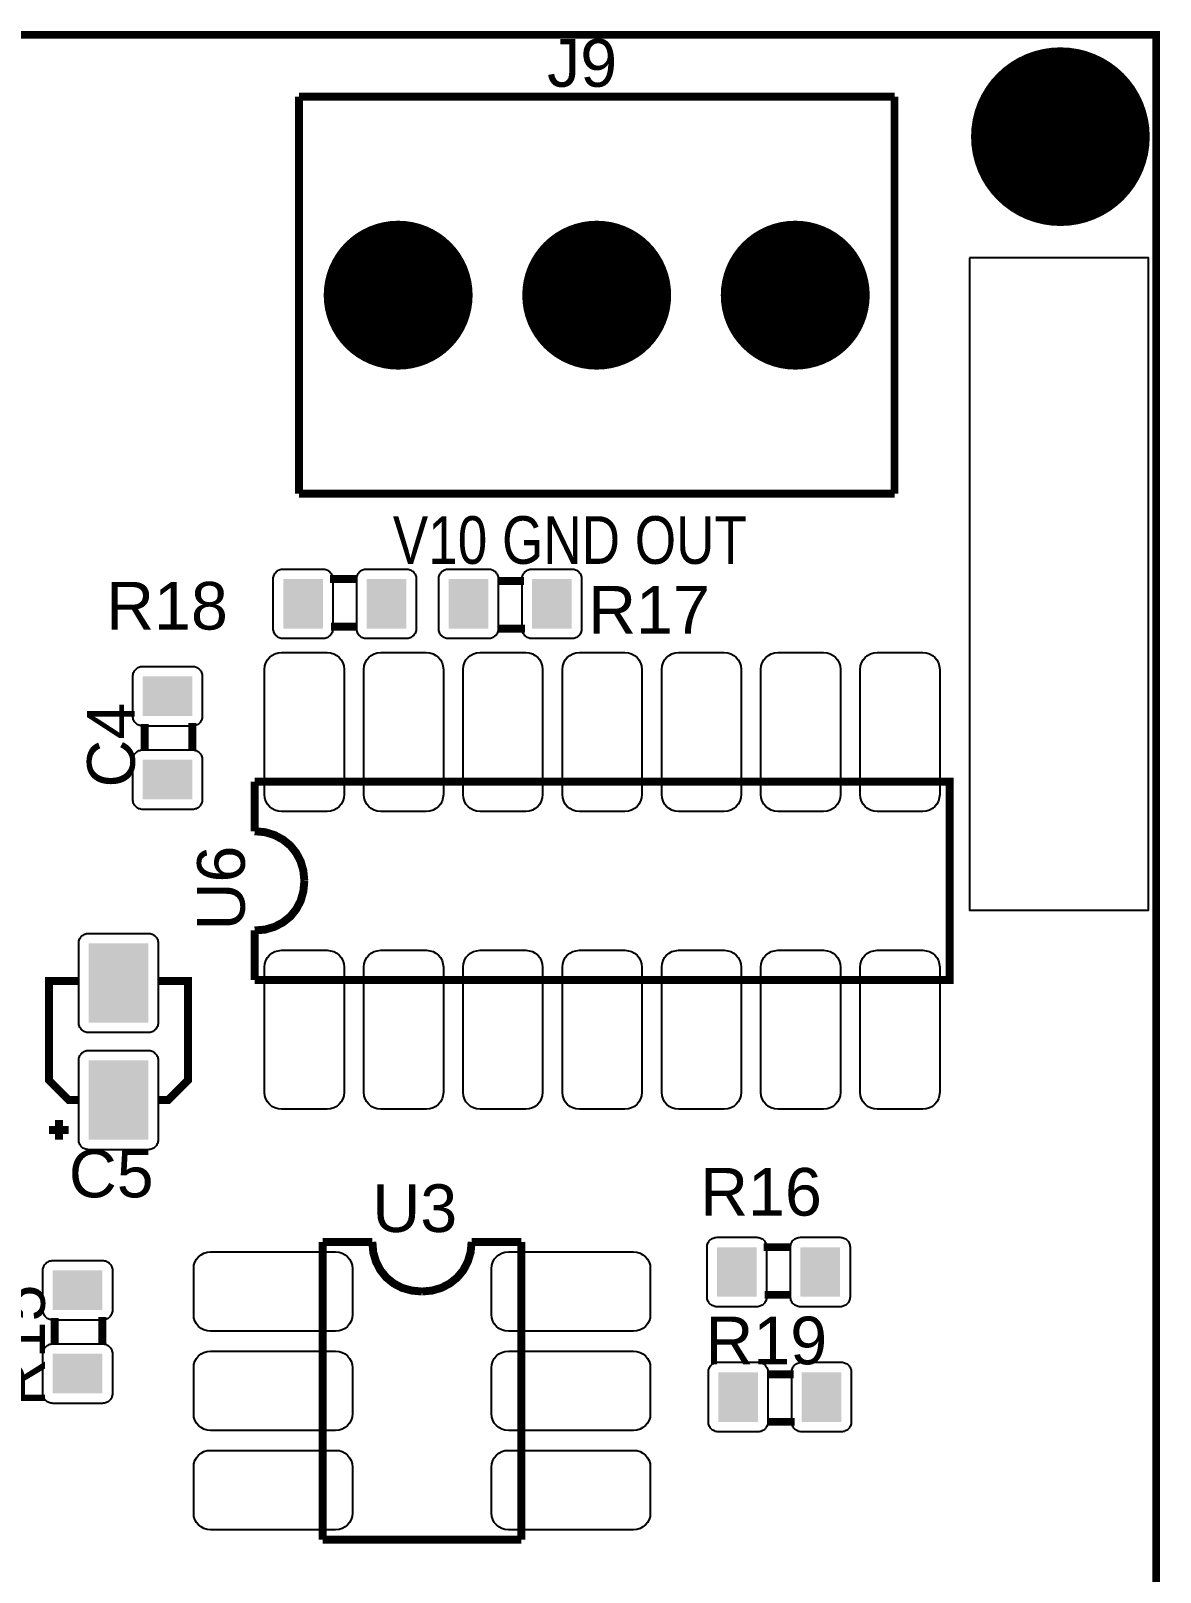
# Model space of a CAD drawing. Header units: inches. Extents: x 15 to 148, y 10 to 111.
# Drawn here: x 128.988 to 130.353, y 106.414 to 108.278 of the extents above; entities that cross this region are included whole.
import ezdxf

# ---------------------------------------------------------------- set-up
doc = ezdxf.new("R2010")
doc.units = ezdxf.units.IN
doc.header["$MEASUREMENT"] = 0
doc.layers.add('BLK_12AWG', color=7, linetype='Continuous')

# ---------------------------------------------------------------- blocks, each defined once
blk = doc.blocks.new('RPAD')
blk.add_trace([(-0.5, -0.5), (-0.5, 0.5), (0.5, -0.5), (0.5, 0.5)])
blk = doc.blocks.new('EPAD')
at = {"const_width": 0.5}
blk.add_lwpolyline([(-0.25, 0, 1), (0.25, 0, 1)], format="xyb", close=True, dxfattribs=at)
blk = doc.blocks.new('i2c')
at = {"const_width": 0.008}
for points in [[(129.4798, 105.3043), (131.5396, 105.3043), (131.5396, 109.1728), (129.4798, 109.1728), (129.4798, 105.3043)], [(129.4798, 105.3043), (131.5396, 105.3043), (131.5396, 109.1728), (129.4798, 109.1728), (129.4798, 105.3043)], [(129.4798, 105.3043), (131.5396, 105.3043), (131.5396, 109.1728), (129.4798, 109.1728), (129.4798, 105.3043)], [(130.676, 109.1105), (130.676, 108.7105)], [(131.276, 109.1105), (130.676, 109.1105)], [(130.676, 109.1105), (130.676, 108.7105)], [(131.276, 109.1105), (130.676, 109.1105)], [(130.676, 109.1105), (130.676, 108.7105)], [(131.276, 109.1105), (130.676, 109.1105)], [(131.276, 109.1105), (131.276, 108.7105)], [(131.276, 109.1105), (131.276, 108.7105)], [(131.276, 109.1105), (131.276, 108.7105)], [(130.676, 108.7105), (131.276, 108.7105)], [(130.676, 108.7105), (131.276, 108.7105)], [(130.676, 108.7105), (131.276, 108.7105)], [(130.7352, 108.6245), (130.7072, 108.6245)], [(130.7352, 108.6245), (130.7072, 108.6245)], [(130.7352, 108.6245), (130.7072, 108.6245)], [(130.8758, 108.6225), (130.9028, 108.6225)], [(130.8758, 108.6225), (130.9028, 108.6225)], [(130.8758, 108.6225), (130.9028, 108.6225)], [(130.7352, 108.5765), (130.7082, 108.5765)], [(130.7352, 108.5765), (130.7082, 108.5765)], [(130.7352, 108.5765), (130.7082, 108.5765)], [(130.8758, 108.5745), (130.9038, 108.5745)], [(130.8758, 108.5745), (130.9038, 108.5745)], [(130.8758, 108.5745), (130.9038, 108.5745)], [(130.5207, 108.4514), (130.5207, 108.4784)], [(130.5207, 108.4514), (130.5207, 108.4784)], [(130.5207, 108.4514), (130.5207, 108.4784)], [(130.5687, 108.4514), (130.5687, 108.4794)], [(130.5687, 108.4514), (130.5687, 108.4794)], [(130.5687, 108.4514), (130.5687, 108.4794)], [(130.6315, 108.3704), (130.6315, 108.4204)], [(130.6315, 108.2204), (131.3315, 108.2204), (131.3315, 108.4204), (130.6315, 108.4204)], [(130.6315, 108.3704), (130.6315, 108.4204)], [(130.6315, 108.2204), (131.3315, 108.2204), (131.3315, 108.4204), (130.6315, 108.4204)], [(130.6315, 108.3704), (130.6315, 108.4204)], [(130.6315, 108.2204), (131.3315, 108.2204), (131.3315, 108.4204), (130.6315, 108.4204)], [(130.6815, 108.3204), (130.6805, 108.3306), (130.6778, 108.34), (130.6733, 108.3485), (130.6674, 108.3559), (130.66, 108.3619), (130.6515, 108.3665), (130.642, 108.3694), (130.6315, 108.3704)], [(130.6815, 108.3204), (130.6805, 108.3306), (130.6778, 108.34), (130.6733, 108.3485), (130.6674, 108.3559), (130.66, 108.3619), (130.6515, 108.3665), (130.642, 108.3694), (130.6315, 108.3704)], [(130.6815, 108.3204), (130.6805, 108.3306), (130.6778, 108.34), (130.6733, 108.3485), (130.6674, 108.3559), (130.66, 108.3619), (130.6515, 108.3665), (130.642, 108.3694), (130.6315, 108.3704)], [(130.6815, 108.3204), (130.6805, 108.3099), (130.6778, 108.3003), (130.6733, 108.2918), (130.6674, 108.2845), (130.66, 108.2786), (130.6515, 108.2741), (130.642, 108.2713), (130.6315, 108.2704)], [(130.6815, 108.3204), (130.6805, 108.3099), (130.6778, 108.3003), (130.6733, 108.2918), (130.6674, 108.2845), (130.66, 108.2786), (130.6515, 108.2741), (130.642, 108.2713), (130.6315, 108.2704)], [(130.6815, 108.3204), (130.6805, 108.3099), (130.6778, 108.3003), (130.6733, 108.2918), (130.6674, 108.2845), (130.66, 108.2786), (130.6515, 108.2741), (130.642, 108.2713), (130.6315, 108.2704)], [(130.6315, 108.2204), (130.6315, 108.2704)], [(130.6315, 108.2204), (130.6315, 108.2704)], [(130.6315, 108.2204), (130.6315, 108.2704)], [(130.4542, 108.0995), (130.4442, 108.0995), (130.4242, 108.1195), (130.4242, 108.2195), (130.4542, 108.2195)], [(130.4542, 108.0995), (130.4442, 108.0995), (130.4242, 108.1195), (130.4242, 108.2195), (130.4542, 108.2195)], [(130.4542, 108.0995), (130.4442, 108.0995), (130.4242, 108.1195), (130.4242, 108.2195), (130.4542, 108.2195)], [(130.5342, 108.2195), (130.5642, 108.2195), (130.5642, 108.1195), (130.5442, 108.0995), (130.5342, 108.0995)], [(130.5342, 108.2195), (130.5642, 108.2195), (130.5642, 108.1195), (130.5442, 108.0995), (130.5342, 108.0995)], [(130.5342, 108.2195), (130.5642, 108.2195), (130.5642, 108.1195), (130.5442, 108.0995), (130.5342, 108.0995)], [(130.4442, 108.0695), (130.4242, 108.0695)], [(130.4442, 108.0695), (130.4242, 108.0695)], [(130.4442, 108.0695), (130.4242, 108.0695)], [(130.4342, 108.0795), (130.4342, 108.0595)], [(130.4342, 108.0795), (130.4342, 108.0595)], [(130.4342, 108.0795), (130.4342, 108.0595)], [(130.7, 107.9566), (130.75, 107.9566)], [(130.7, 107.9566), (130.7, 107.6566)], [(130.7, 107.9566), (130.75, 107.9566)], [(130.7, 107.9566), (130.7, 107.6566)], [(130.7, 107.9566), (130.75, 107.9566)], [(130.7, 107.9566), (130.7, 107.6566)], [(130.8, 107.9066), (130.7895, 107.9076), (130.7799, 107.9103), (130.7714, 107.9148), (130.7641, 107.9207), (130.7582, 107.928), (130.7537, 107.9366), (130.7509, 107.9461), (130.75, 107.9566)], [(130.8, 107.9066), (130.7895, 107.9076), (130.7799, 107.9103), (130.7714, 107.9148), (130.7641, 107.9207), (130.7582, 107.928), (130.7537, 107.9366), (130.7509, 107.9461), (130.75, 107.9566)], [(130.8, 107.9066), (130.7895, 107.9076), (130.7799, 107.9103), (130.7714, 107.9148), (130.7641, 107.9207), (130.7582, 107.928), (130.7537, 107.9366), (130.7509, 107.9461), (130.75, 107.9566)], [(130.8, 107.9066), (130.8102, 107.9076), (130.8196, 107.9103), (130.8281, 107.9148), (130.8355, 107.9207), (130.8416, 107.928), (130.8461, 107.9366), (130.849, 107.9461), (130.85, 107.9566)], [(130.8, 107.9066), (130.8102, 107.9076), (130.8196, 107.9103), (130.8281, 107.9148), (130.8355, 107.9207), (130.8416, 107.928), (130.8461, 107.9366), (130.849, 107.9461), (130.85, 107.9566)], [(130.8, 107.9066), (130.8102, 107.9076), (130.8196, 107.9103), (130.8281, 107.9148), (130.8355, 107.9207), (130.8416, 107.928), (130.8461, 107.9366), (130.849, 107.9461), (130.85, 107.9566)], [(130.85, 107.9566), (130.9, 107.9566)], [(130.85, 107.9566), (130.9, 107.9566)], [(130.85, 107.9566), (130.9, 107.9566)], [(130.9, 107.9566), (130.9, 107.6566)], [(130.9, 107.9566), (130.9, 107.6566)], [(130.9, 107.9566), (130.9, 107.6566)], [(131.1722, 107.9513), (131.1442, 107.9513)], [(131.1722, 107.9513), (131.1442, 107.9513)], [(131.1722, 107.9513), (131.1442, 107.9513)], [(131.1722, 107.9033), (131.1452, 107.9033)], [(131.1722, 107.9033), (131.1452, 107.9033)], [(131.1722, 107.9033), (131.1452, 107.9033)], [(130.4301, 107.8529), (130.4301, 107.8799)], [(130.4301, 107.8529), (130.4301, 107.8799)], [(130.4301, 107.8529), (130.4301, 107.8799)], [(130.4781, 107.8529), (130.4781, 107.8809)], [(130.4781, 107.8529), (130.4781, 107.8809)], [(130.4781, 107.8529), (130.4781, 107.8809)], [(131.1475, 107.8233), (131.1745, 107.8233)], [(131.1475, 107.8233), (131.1745, 107.8233)], [(131.1475, 107.8233), (131.1745, 107.8233)], [(131.1475, 107.7753), (131.1755, 107.7753)], [(131.1475, 107.7753), (131.1755, 107.7753)], [(131.1475, 107.7753), (131.1755, 107.7753)], [(130.7, 107.6566), (130.9, 107.6566)], [(130.7, 107.6566), (130.9, 107.6566)], [(130.7, 107.6566), (130.9, 107.6566)]]:
    blk.add_lwpolyline(points, dxfattribs=at)
blk.add_lwpolyline([(131.3517, 108.9482), (131.3517, 108.2907), (131.5317, 108.2907), (131.5317, 108.9482), (131.3517, 108.9482)])
for points in [[(130.7002, 108.5645), (130.6602, 108.5645), (130.6591, 108.5646), (130.6581, 108.5647), (130.6572, 108.565), (130.6562, 108.5653), (130.6554, 108.5657), (130.6545, 108.5662), (130.6538, 108.5668), (130.6531, 108.5674), (130.6524, 108.5681), (130.6518, 108.5689), (130.6513, 108.5697), (130.6509, 108.5706), (130.6506, 108.5715), (130.6504, 108.5725), (130.6502, 108.5735), (130.6502, 108.5745), (130.6502, 108.6245), (130.6502, 108.6256), (130.6504, 108.6266), (130.6506, 108.6275), (130.6509, 108.6285), (130.6513, 108.6293), (130.6518, 108.6302), (130.6524, 108.6309), (130.6531, 108.6316), (130.6538, 108.6323), (130.6545, 108.6328), (130.6554, 108.6333), (130.6562, 108.6337), (130.6572, 108.6341), (130.6581, 108.6343), (130.6591, 108.6345), (130.6602, 108.6345), (130.7002, 108.6345), (130.7012, 108.6345), (130.7022, 108.6343), (130.7032, 108.6341), (130.7041, 108.6337), (130.705, 108.6333), (130.7058, 108.6328), (130.7066, 108.6323), (130.7073, 108.6316), (130.7079, 108.6309), (130.7085, 108.6302), (130.709, 108.6293), (130.7094, 108.6285), (130.7097, 108.6275), (130.71, 108.6266), (130.7101, 108.6256), (130.7102, 108.6245), (130.7102, 108.5745), (130.7101, 108.5735), (130.71, 108.5725), (130.7097, 108.5715), (130.7094, 108.5706), (130.709, 108.5697), (130.7085, 108.5689), (130.7079, 108.5681), (130.7073, 108.5674), (130.7066, 108.5668), (130.7058, 108.5662), (130.705, 108.5657), (130.7041, 108.5653), (130.7032, 108.565), (130.7022, 108.5647), (130.7012, 108.5646), (130.7002, 108.5645)], [(130.7842, 108.5645), (130.7442, 108.5645), (130.7431, 108.5646), (130.7421, 108.5647), (130.7412, 108.565), (130.7402, 108.5653), (130.7394, 108.5657), (130.7385, 108.5662), (130.7378, 108.5668), (130.7371, 108.5674), (130.7364, 108.5681), (130.7358, 108.5689), (130.7353, 108.5697), (130.7349, 108.5706), (130.7346, 108.5715), (130.7344, 108.5725), (130.7342, 108.5735), (130.7342, 108.5745), (130.7342, 108.6245), (130.7342, 108.6256), (130.7344, 108.6266), (130.7346, 108.6275), (130.7349, 108.6285), (130.7353, 108.6293), (130.7358, 108.6302), (130.7364, 108.6309), (130.7371, 108.6316), (130.7378, 108.6323), (130.7385, 108.6328), (130.7394, 108.6333), (130.7402, 108.6337), (130.7412, 108.6341), (130.7421, 108.6343), (130.7431, 108.6345), (130.7442, 108.6345), (130.7842, 108.6345), (130.7852, 108.6345), (130.7862, 108.6343), (130.7872, 108.6341), (130.7881, 108.6337), (130.789, 108.6333), (130.7898, 108.6328), (130.7906, 108.6323), (130.7913, 108.6316), (130.7919, 108.6309), (130.7925, 108.6302), (130.793, 108.6293), (130.7934, 108.6285), (130.7937, 108.6275), (130.794, 108.6266), (130.7941, 108.6256), (130.7942, 108.6245), (130.7942, 108.5745), (130.7941, 108.5735), (130.794, 108.5725), (130.7937, 108.5715), (130.7934, 108.5706), (130.793, 108.5697), (130.7925, 108.5689), (130.7919, 108.5681), (130.7913, 108.5674), (130.7906, 108.5668), (130.7898, 108.5662), (130.789, 108.5657), (130.7881, 108.5653), (130.7872, 108.565), (130.7862, 108.5647), (130.7852, 108.5646), (130.7842, 108.5645)], [(130.8268, 108.6345), (130.8668, 108.6345), (130.8679, 108.6345), (130.8689, 108.6343), (130.8699, 108.6341), (130.8708, 108.6337), (130.8717, 108.6333), (130.8725, 108.6328), (130.8732, 108.6323), (130.8739, 108.6316), (130.8746, 108.6309), (130.8752, 108.6302), (130.8757, 108.6293), (130.8761, 108.6285), (130.8764, 108.6275), (130.8766, 108.6266), (130.8768, 108.6256), (130.8768, 108.6245), (130.8768, 108.5745), (130.8768, 108.5735), (130.8766, 108.5725), (130.8764, 108.5715), (130.8761, 108.5706), (130.8757, 108.5697), (130.8752, 108.5689), (130.8746, 108.5681), (130.8739, 108.5674), (130.8732, 108.5668), (130.8725, 108.5662), (130.8717, 108.5657), (130.8708, 108.5653), (130.8699, 108.565), (130.8689, 108.5647), (130.8679, 108.5646), (130.8668, 108.5645), (130.8268, 108.5645), (130.8258, 108.5646), (130.8248, 108.5647), (130.8238, 108.565), (130.8229, 108.5653), (130.822, 108.5657), (130.8212, 108.5662), (130.8204, 108.5668), (130.8197, 108.5674), (130.8191, 108.5681), (130.8185, 108.5689), (130.818, 108.5697), (130.8176, 108.5706), (130.8173, 108.5715), (130.817, 108.5725), (130.8169, 108.5735), (130.8168, 108.5745), (130.8168, 108.6245), (130.8169, 108.6256), (130.817, 108.6266), (130.8173, 108.6275), (130.8176, 108.6285), (130.818, 108.6293), (130.8185, 108.6302), (130.8191, 108.6309), (130.8197, 108.6316), (130.8204, 108.6323), (130.8212, 108.6328), (130.822, 108.6333), (130.8229, 108.6337), (130.8238, 108.6341), (130.8248, 108.6343), (130.8258, 108.6345), (130.8268, 108.6345)], [(130.9108, 108.6345), (130.9508, 108.6345), (130.9519, 108.6345), (130.9529, 108.6343), (130.9539, 108.6341), (130.9548, 108.6337), (130.9557, 108.6333), (130.9565, 108.6328), (130.9572, 108.6323), (130.9579, 108.6316), (130.9586, 108.6309), (130.9592, 108.6302), (130.9597, 108.6293), (130.9601, 108.6285), (130.9604, 108.6275), (130.9606, 108.6266), (130.9608, 108.6256), (130.9608, 108.6245), (130.9608, 108.5745), (130.9608, 108.5735), (130.9606, 108.5725), (130.9604, 108.5715), (130.9601, 108.5706), (130.9597, 108.5697), (130.9592, 108.5689), (130.9586, 108.5681), (130.9579, 108.5674), (130.9572, 108.5668), (130.9565, 108.5662), (130.9557, 108.5657), (130.9548, 108.5653), (130.9539, 108.565), (130.9529, 108.5647), (130.9519, 108.5646), (130.9508, 108.5645), (130.9108, 108.5645), (130.9098, 108.5646), (130.9088, 108.5647), (130.9078, 108.565), (130.9069, 108.5653), (130.906, 108.5657), (130.9052, 108.5662), (130.9044, 108.5668), (130.9037, 108.5674), (130.9031, 108.5681), (130.9025, 108.5689), (130.902, 108.5697), (130.9016, 108.5706), (130.9013, 108.5715), (130.901, 108.5725), (130.9009, 108.5735), (130.9008, 108.5745), (130.9008, 108.6245), (130.9009, 108.6256), (130.901, 108.6266), (130.9013, 108.6275), (130.9016, 108.6285), (130.902, 108.6293), (130.9025, 108.6302), (130.9031, 108.6309), (130.9037, 108.6316), (130.9044, 108.6323), (130.9052, 108.6328), (130.906, 108.6333), (130.9069, 108.6337), (130.9078, 108.6341), (130.9088, 108.6343), (130.9098, 108.6345), (130.9108, 108.6345)], [(130.6585, 108.5504), (130.7045, 108.5504), (130.708, 108.55), (130.7112, 108.5491), (130.7141, 108.5475), (130.7166, 108.5455), (130.7186, 108.543), (130.7202, 108.5401), (130.7211, 108.5369), (130.7215, 108.5334), (130.7215, 108.4074), (130.7211, 108.4039), (130.7202, 108.4007), (130.7186, 108.3978), (130.7166, 108.3953), (130.7141, 108.3932), (130.7112, 108.3917), (130.708, 108.3907), (130.7045, 108.3904), (130.6585, 108.3904), (130.655, 108.3907), (130.6518, 108.3917), (130.6489, 108.3932), (130.6464, 108.3953), (130.6443, 108.3978), (130.6428, 108.4007), (130.6418, 108.4039), (130.6415, 108.4074), (130.6415, 108.5334), (130.6418, 108.5369), (130.6428, 108.5401), (130.6443, 108.543), (130.6464, 108.5455), (130.6489, 108.5475), (130.6518, 108.5491), (130.655, 108.55), (130.6585, 108.5504)], [(130.7585, 108.5504), (130.8045, 108.5504), (130.808, 108.55), (130.8112, 108.5491), (130.8141, 108.5475), (130.8166, 108.5455), (130.8186, 108.543), (130.8202, 108.5401), (130.8211, 108.5369), (130.8215, 108.5334), (130.8215, 108.4074), (130.8211, 108.4039), (130.8202, 108.4007), (130.8186, 108.3978), (130.8166, 108.3953), (130.8141, 108.3932), (130.8112, 108.3917), (130.808, 108.3907), (130.8045, 108.3904), (130.7585, 108.3904), (130.755, 108.3907), (130.7518, 108.3917), (130.7489, 108.3932), (130.7464, 108.3953), (130.7443, 108.3978), (130.7428, 108.4007), (130.7418, 108.4039), (130.7415, 108.4074), (130.7415, 108.5334), (130.7418, 108.5369), (130.7428, 108.5401), (130.7443, 108.543), (130.7464, 108.5455), (130.7489, 108.5475), (130.7518, 108.5491), (130.755, 108.55), (130.7585, 108.5504)], [(130.8585, 108.5504), (130.9045, 108.5504), (130.908, 108.55), (130.9112, 108.5491), (130.9141, 108.5475), (130.9166, 108.5455), (130.9186, 108.543), (130.9202, 108.5401), (130.9211, 108.5369), (130.9215, 108.5334), (130.9215, 108.4074), (130.9211, 108.4039), (130.9202, 108.4007), (130.9186, 108.3978), (130.9166, 108.3953), (130.9141, 108.3932), (130.9112, 108.3917), (130.908, 108.3907), (130.9045, 108.3904), (130.8585, 108.3904), (130.855, 108.3907), (130.8518, 108.3917), (130.8489, 108.3932), (130.8464, 108.3953), (130.8443, 108.3978), (130.8428, 108.4007), (130.8418, 108.4039), (130.8415, 108.4074), (130.8415, 108.5334), (130.8418, 108.5369), (130.8428, 108.5401), (130.8443, 108.543), (130.8464, 108.5455), (130.8489, 108.5475), (130.8518, 108.5491), (130.855, 108.55), (130.8585, 108.5504)], [(130.9585, 108.5504), (131.0045, 108.5504), (131.008, 108.55), (131.0112, 108.5491), (131.0141, 108.5475), (131.0166, 108.5455), (131.0186, 108.543), (131.0202, 108.5401), (131.0211, 108.5369), (131.0215, 108.5334), (131.0215, 108.4074), (131.0211, 108.4039), (131.0202, 108.4007), (131.0186, 108.3978), (131.0166, 108.3953), (131.0141, 108.3932), (131.0112, 108.3917), (131.008, 108.3907), (131.0045, 108.3904), (130.9585, 108.3904), (130.955, 108.3907), (130.9518, 108.3917), (130.9489, 108.3932), (130.9464, 108.3953), (130.9443, 108.3978), (130.9428, 108.4007), (130.9418, 108.4039), (130.9415, 108.4074), (130.9415, 108.5334), (130.9418, 108.5369), (130.9428, 108.5401), (130.9443, 108.543), (130.9464, 108.5455), (130.9489, 108.5475), (130.9518, 108.5491), (130.955, 108.55), (130.9585, 108.5504)], [(131.0585, 108.5504), (131.1045, 108.5504), (131.108, 108.55), (131.1112, 108.5491), (131.1141, 108.5475), (131.1166, 108.5455), (131.1186, 108.543), (131.1202, 108.5401), (131.1211, 108.5369), (131.1215, 108.5334), (131.1215, 108.4074), (131.1211, 108.4039), (131.1202, 108.4007), (131.1186, 108.3978), (131.1166, 108.3953), (131.1141, 108.3932), (131.1112, 108.3917), (131.108, 108.3907), (131.1045, 108.3904), (131.0585, 108.3904), (131.055, 108.3907), (131.0518, 108.3917), (131.0489, 108.3932), (131.0464, 108.3953), (131.0443, 108.3978), (131.0428, 108.4007), (131.0418, 108.4039), (131.0415, 108.4074), (131.0415, 108.5334), (131.0418, 108.5369), (131.0428, 108.5401), (131.0443, 108.543), (131.0464, 108.5455), (131.0489, 108.5475), (131.0518, 108.5491), (131.055, 108.55), (131.0585, 108.5504)], [(131.1585, 108.5504), (131.2045, 108.5504), (131.208, 108.55), (131.2112, 108.5491), (131.2141, 108.5475), (131.2166, 108.5455), (131.2186, 108.543), (131.2202, 108.5401), (131.2211, 108.5369), (131.2215, 108.5334), (131.2215, 108.4074), (131.2211, 108.4039), (131.2202, 108.4007), (131.2186, 108.3978), (131.2166, 108.3953), (131.2141, 108.3932), (131.2112, 108.3917), (131.208, 108.3907), (131.2045, 108.3904), (131.1585, 108.3904), (131.155, 108.3907), (131.1518, 108.3917), (131.1489, 108.3932), (131.1464, 108.3953), (131.1443, 108.3978), (131.1428, 108.4007), (131.1418, 108.4039), (131.1415, 108.4074), (131.1415, 108.5334), (131.1418, 108.5369), (131.1428, 108.5401), (131.1443, 108.543), (131.1464, 108.5455), (131.1489, 108.5475), (131.1518, 108.5491), (131.155, 108.55), (131.1585, 108.5504)], [(131.2585, 108.5504), (131.3045, 108.5504), (131.308, 108.55), (131.3112, 108.5491), (131.3141, 108.5475), (131.3166, 108.5455), (131.3186, 108.543), (131.3202, 108.5401), (131.3211, 108.5369), (131.3215, 108.5334), (131.3215, 108.4074), (131.3211, 108.4039), (131.3202, 108.4007), (131.3186, 108.3978), (131.3166, 108.3953), (131.3141, 108.3932), (131.3112, 108.3917), (131.308, 108.3907), (131.3045, 108.3904), (131.2585, 108.3904), (131.255, 108.3907), (131.2518, 108.3917), (131.2489, 108.3932), (131.2464, 108.3953), (131.2443, 108.3978), (131.2428, 108.4007), (131.2418, 108.4039), (131.2415, 108.4074), (131.2415, 108.5334), (131.2418, 108.5369), (131.2428, 108.5401), (131.2443, 108.543), (131.2464, 108.5455), (131.2489, 108.5475), (131.2518, 108.5491), (131.255, 108.55), (131.2585, 108.5504)], [(130.5087, 108.4864), (130.5087, 108.5264), (130.5087, 108.5274), (130.5089, 108.5284), (130.5091, 108.5294), (130.5095, 108.5303), (130.5099, 108.5312), (130.5104, 108.532), (130.5109, 108.5328), (130.5116, 108.5335), (130.5123, 108.5341), (130.5131, 108.5347), (130.5139, 108.5352), (130.5148, 108.5356), (130.5157, 108.5359), (130.5166, 108.5362), (130.5177, 108.5363), (130.5187, 108.5364), (130.5687, 108.5364), (130.5697, 108.5363), (130.5707, 108.5362), (130.5717, 108.5359), (130.5726, 108.5356), (130.5735, 108.5352), (130.5743, 108.5347), (130.5751, 108.5341), (130.5758, 108.5335), (130.5764, 108.5328), (130.577, 108.532), (130.5775, 108.5312), (130.5779, 108.5303), (130.5782, 108.5294), (130.5785, 108.5284), (130.5786, 108.5274), (130.5787, 108.5264), (130.5787, 108.4864), (130.5786, 108.4853), (130.5785, 108.4843), (130.5782, 108.4833), (130.5779, 108.4824), (130.5775, 108.4815), (130.577, 108.4807), (130.5764, 108.48), (130.5758, 108.4792), (130.5751, 108.4786), (130.5743, 108.478), (130.5735, 108.4775), (130.5726, 108.4771), (130.5717, 108.4768), (130.5707, 108.4766), (130.5697, 108.4764), (130.5687, 108.4764), (130.5187, 108.4764), (130.5177, 108.4764), (130.5166, 108.4766), (130.5157, 108.4768), (130.5148, 108.4771), (130.5139, 108.4775), (130.5131, 108.478), (130.5123, 108.4786), (130.5116, 108.4792), (130.5109, 108.48), (130.5104, 108.4807), (130.5099, 108.4815), (130.5095, 108.4824), (130.5091, 108.4833), (130.5089, 108.4843), (130.5087, 108.4853), (130.5087, 108.4864)], [(130.5087, 108.4024), (130.5087, 108.4424), (130.5087, 108.4434), (130.5089, 108.4444), (130.5091, 108.4454), (130.5095, 108.4463), (130.5099, 108.4472), (130.5104, 108.448), (130.5109, 108.4488), (130.5116, 108.4495), (130.5123, 108.4501), (130.5131, 108.4507), (130.5139, 108.4512), (130.5148, 108.4516), (130.5157, 108.4519), (130.5166, 108.4522), (130.5177, 108.4523), (130.5187, 108.4524), (130.5687, 108.4524), (130.5697, 108.4523), (130.5707, 108.4522), (130.5717, 108.4519), (130.5726, 108.4516), (130.5735, 108.4512), (130.5743, 108.4507), (130.5751, 108.4501), (130.5758, 108.4495), (130.5764, 108.4488), (130.577, 108.448), (130.5775, 108.4472), (130.5779, 108.4463), (130.5782, 108.4454), (130.5785, 108.4444), (130.5786, 108.4434), (130.5787, 108.4424), (130.5787, 108.4024), (130.5786, 108.4013), (130.5785, 108.4003), (130.5782, 108.3993), (130.5779, 108.3984), (130.5775, 108.3975), (130.577, 108.3967), (130.5764, 108.396), (130.5758, 108.3952), (130.5751, 108.3946), (130.5743, 108.394), (130.5735, 108.3935), (130.5726, 108.3931), (130.5717, 108.3928), (130.5707, 108.3926), (130.5697, 108.3924), (130.5687, 108.3924), (130.5187, 108.3924), (130.5177, 108.3924), (130.5166, 108.3926), (130.5157, 108.3928), (130.5148, 108.3931), (130.5139, 108.3935), (130.5131, 108.394), (130.5123, 108.3946), (130.5116, 108.3952), (130.5109, 108.396), (130.5104, 108.3967), (130.5099, 108.3975), (130.5095, 108.3984), (130.5091, 108.3993), (130.5089, 108.4003), (130.5087, 108.4013), (130.5087, 108.4024)], [(130.5242, 108.1675), (130.4642, 108.1675), (130.4632, 108.1676), (130.4622, 108.1677), (130.4612, 108.168), (130.4603, 108.1683), (130.4594, 108.1687), (130.4586, 108.1692), (130.4578, 108.1698), (130.4571, 108.1704), (130.4565, 108.1711), (130.4559, 108.1719), (130.4554, 108.1727), (130.455, 108.1736), (130.4547, 108.1745), (130.4544, 108.1755), (130.4543, 108.1765), (130.4542, 108.1775), (130.4542, 108.2575), (130.4543, 108.2586), (130.4544, 108.2596), (130.4547, 108.2605), (130.455, 108.2615), (130.4554, 108.2623), (130.4559, 108.2632), (130.4565, 108.2639), (130.4571, 108.2646), (130.4578, 108.2653), (130.4586, 108.2658), (130.4594, 108.2663), (130.4603, 108.2667), (130.4612, 108.2671), (130.4622, 108.2673), (130.4632, 108.2675), (130.4642, 108.2675), (130.5242, 108.2675), (130.5253, 108.2675), (130.5263, 108.2673), (130.5272, 108.2671), (130.5282, 108.2667), (130.529, 108.2663), (130.5299, 108.2658), (130.5306, 108.2653), (130.5313, 108.2646), (130.532, 108.2639), (130.5326, 108.2632), (130.533, 108.2623), (130.5335, 108.2615), (130.5338, 108.2605), (130.534, 108.2596), (130.5342, 108.2586), (130.5342, 108.2575), (130.5342, 108.1775), (130.5342, 108.1765), (130.534, 108.1755), (130.5338, 108.1745), (130.5335, 108.1736), (130.533, 108.1727), (130.5326, 108.1719), (130.532, 108.1711), (130.5313, 108.1704), (130.5306, 108.1698), (130.5299, 108.1692), (130.529, 108.1687), (130.5282, 108.1683), (130.5272, 108.168), (130.5263, 108.1677), (130.5253, 108.1676), (130.5242, 108.1675)], [(130.6585, 108.2504), (130.7045, 108.2504), (130.708, 108.25), (130.7112, 108.2491), (130.7141, 108.2475), (130.7166, 108.2455), (130.7186, 108.243), (130.7202, 108.2401), (130.7211, 108.2369), (130.7215, 108.2334), (130.7215, 108.1074), (130.7211, 108.1039), (130.7202, 108.1007), (130.7186, 108.0978), (130.7166, 108.0953), (130.7141, 108.0932), (130.7112, 108.0917), (130.708, 108.0907), (130.7045, 108.0904), (130.6585, 108.0904), (130.655, 108.0907), (130.6518, 108.0917), (130.6489, 108.0932), (130.6464, 108.0953), (130.6443, 108.0978), (130.6428, 108.1007), (130.6418, 108.1039), (130.6415, 108.1074), (130.6415, 108.2334), (130.6418, 108.2369), (130.6428, 108.2401), (130.6443, 108.243), (130.6464, 108.2455), (130.6489, 108.2475), (130.6518, 108.2491), (130.655, 108.25), (130.6585, 108.2504)], [(130.7585, 108.2504), (130.8045, 108.2504), (130.808, 108.25), (130.8112, 108.2491), (130.8141, 108.2475), (130.8166, 108.2455), (130.8186, 108.243), (130.8202, 108.2401), (130.8211, 108.2369), (130.8215, 108.2334), (130.8215, 108.1074), (130.8211, 108.1039), (130.8202, 108.1007), (130.8186, 108.0978), (130.8166, 108.0953), (130.8141, 108.0932), (130.8112, 108.0917), (130.808, 108.0907), (130.8045, 108.0904), (130.7585, 108.0904), (130.755, 108.0907), (130.7518, 108.0917), (130.7489, 108.0932), (130.7464, 108.0953), (130.7443, 108.0978), (130.7428, 108.1007), (130.7418, 108.1039), (130.7415, 108.1074), (130.7415, 108.2334), (130.7418, 108.2369), (130.7428, 108.2401), (130.7443, 108.243), (130.7464, 108.2455), (130.7489, 108.2475), (130.7518, 108.2491), (130.755, 108.25), (130.7585, 108.2504)], [(130.8585, 108.2504), (130.9045, 108.2504), (130.908, 108.25), (130.9112, 108.2491), (130.9141, 108.2475), (130.9166, 108.2455), (130.9186, 108.243), (130.9202, 108.2401), (130.9211, 108.2369), (130.9215, 108.2334), (130.9215, 108.1074), (130.9211, 108.1039), (130.9202, 108.1007), (130.9186, 108.0978), (130.9166, 108.0953), (130.9141, 108.0932), (130.9112, 108.0917), (130.908, 108.0907), (130.9045, 108.0904), (130.8585, 108.0904), (130.855, 108.0907), (130.8518, 108.0917), (130.8489, 108.0932), (130.8464, 108.0953), (130.8443, 108.0978), (130.8428, 108.1007), (130.8418, 108.1039), (130.8415, 108.1074), (130.8415, 108.2334), (130.8418, 108.2369), (130.8428, 108.2401), (130.8443, 108.243), (130.8464, 108.2455), (130.8489, 108.2475), (130.8518, 108.2491), (130.855, 108.25), (130.8585, 108.2504)], [(130.9585, 108.2504), (131.0045, 108.2504), (131.008, 108.25), (131.0112, 108.2491), (131.0141, 108.2475), (131.0166, 108.2455), (131.0186, 108.243), (131.0202, 108.2401), (131.0211, 108.2369), (131.0215, 108.2334), (131.0215, 108.1074), (131.0211, 108.1039), (131.0202, 108.1007), (131.0186, 108.0978), (131.0166, 108.0953), (131.0141, 108.0932), (131.0112, 108.0917), (131.008, 108.0907), (131.0045, 108.0904), (130.9585, 108.0904), (130.955, 108.0907), (130.9518, 108.0917), (130.9489, 108.0932), (130.9464, 108.0953), (130.9443, 108.0978), (130.9428, 108.1007), (130.9418, 108.1039), (130.9415, 108.1074), (130.9415, 108.2334), (130.9418, 108.2369), (130.9428, 108.2401), (130.9443, 108.243), (130.9464, 108.2455), (130.9489, 108.2475), (130.9518, 108.2491), (130.955, 108.25), (130.9585, 108.2504)], [(131.0585, 108.2504), (131.1045, 108.2504), (131.108, 108.25), (131.1112, 108.2491), (131.1141, 108.2475), (131.1166, 108.2455), (131.1186, 108.243), (131.1202, 108.2401), (131.1211, 108.2369), (131.1215, 108.2334), (131.1215, 108.1074), (131.1211, 108.1039), (131.1202, 108.1007), (131.1186, 108.0978), (131.1166, 108.0953), (131.1141, 108.0932), (131.1112, 108.0917), (131.108, 108.0907), (131.1045, 108.0904), (131.0585, 108.0904), (131.055, 108.0907), (131.0518, 108.0917), (131.0489, 108.0932), (131.0464, 108.0953), (131.0443, 108.0978), (131.0428, 108.1007), (131.0418, 108.1039), (131.0415, 108.1074), (131.0415, 108.2334), (131.0418, 108.2369), (131.0428, 108.2401), (131.0443, 108.243), (131.0464, 108.2455), (131.0489, 108.2475), (131.0518, 108.2491), (131.055, 108.25), (131.0585, 108.2504)], [(131.1585, 108.2504), (131.2045, 108.2504), (131.208, 108.25), (131.2112, 108.2491), (131.2141, 108.2475), (131.2166, 108.2455), (131.2186, 108.243), (131.2202, 108.2401), (131.2211, 108.2369), (131.2215, 108.2334), (131.2215, 108.1074), (131.2211, 108.1039), (131.2202, 108.1007), (131.2186, 108.0978), (131.2166, 108.0953), (131.2141, 108.0932), (131.2112, 108.0917), (131.208, 108.0907), (131.2045, 108.0904), (131.1585, 108.0904), (131.155, 108.0907), (131.1518, 108.0917), (131.1489, 108.0932), (131.1464, 108.0953), (131.1443, 108.0978), (131.1428, 108.1007), (131.1418, 108.1039), (131.1415, 108.1074), (131.1415, 108.2334), (131.1418, 108.2369), (131.1428, 108.2401), (131.1443, 108.243), (131.1464, 108.2455), (131.1489, 108.2475), (131.1518, 108.2491), (131.155, 108.25), (131.1585, 108.2504)], [(131.2585, 108.2504), (131.3045, 108.2504), (131.308, 108.25), (131.3112, 108.2491), (131.3141, 108.2475), (131.3166, 108.2455), (131.3186, 108.243), (131.3202, 108.2401), (131.3211, 108.2369), (131.3215, 108.2334), (131.3215, 108.1074), (131.3211, 108.1039), (131.3202, 108.1007), (131.3186, 108.0978), (131.3166, 108.0953), (131.3141, 108.0932), (131.3112, 108.0917), (131.308, 108.0907), (131.3045, 108.0904), (131.2585, 108.0904), (131.255, 108.0907), (131.2518, 108.0917), (131.2489, 108.0932), (131.2464, 108.0953), (131.2443, 108.0978), (131.2428, 108.1007), (131.2418, 108.1039), (131.2415, 108.1074), (131.2415, 108.2334), (131.2418, 108.2369), (131.2428, 108.2401), (131.2443, 108.243), (131.2464, 108.2455), (131.2489, 108.2475), (131.2518, 108.2491), (131.255, 108.25), (131.2585, 108.2504)], [(130.5242, 108.0495), (130.4642, 108.0495), (130.4632, 108.0496), (130.4622, 108.0497), (130.4612, 108.05), (130.4603, 108.0503), (130.4594, 108.0507), (130.4586, 108.0512), (130.4578, 108.0518), (130.4571, 108.0524), (130.4565, 108.0531), (130.4559, 108.0539), (130.4554, 108.0547), (130.455, 108.0556), (130.4547, 108.0565), (130.4544, 108.0575), (130.4543, 108.0585), (130.4542, 108.0595), (130.4542, 108.1395), (130.4543, 108.1406), (130.4544, 108.1416), (130.4547, 108.1425), (130.455, 108.1435), (130.4554, 108.1443), (130.4559, 108.1452), (130.4565, 108.1459), (130.4571, 108.1466), (130.4578, 108.1473), (130.4586, 108.1478), (130.4594, 108.1483), (130.4603, 108.1487), (130.4612, 108.1491), (130.4622, 108.1493), (130.4632, 108.1495), (130.4642, 108.1495), (130.5242, 108.1495), (130.5253, 108.1495), (130.5263, 108.1493), (130.5272, 108.1491), (130.5282, 108.1487), (130.529, 108.1483), (130.5299, 108.1478), (130.5306, 108.1473), (130.5313, 108.1466), (130.532, 108.1459), (130.5326, 108.1452), (130.533, 108.1443), (130.5335, 108.1435), (130.5338, 108.1425), (130.534, 108.1416), (130.5342, 108.1406), (130.5342, 108.1395), (130.5342, 108.0595), (130.5342, 108.0585), (130.534, 108.0575), (130.5338, 108.0565), (130.5335, 108.0556), (130.533, 108.0547), (130.5326, 108.0539), (130.532, 108.0531), (130.5313, 108.0524), (130.5306, 108.0518), (130.5299, 108.0512), (130.529, 108.0507), (130.5282, 108.0503), (130.5272, 108.05), (130.5263, 108.0497), (130.5253, 108.0496), (130.5242, 108.0495)], [(131.1372, 107.8913), (131.0972, 107.8913), (131.0961, 107.8913), (131.0951, 107.8915), (131.0942, 107.8917), (131.0932, 107.8921), (131.0924, 107.8925), (131.0915, 107.893), (131.0908, 107.8935), (131.0901, 107.8942), (131.0894, 107.8949), (131.0889, 107.8957), (131.0884, 107.8965), (131.0879, 107.8974), (131.0876, 107.8983), (131.0874, 107.8992), (131.0872, 107.9003), (131.0872, 107.9013), (131.0872, 107.9513), (131.0872, 107.9523), (131.0874, 107.9533), (131.0876, 107.9543), (131.0879, 107.9552), (131.0884, 107.9561), (131.0889, 107.9569), (131.0894, 107.9577), (131.0901, 107.9584), (131.0908, 107.959), (131.0915, 107.9596), (131.0924, 107.9601), (131.0932, 107.9605), (131.0942, 107.9608), (131.0951, 107.9611), (131.0961, 107.9612), (131.0972, 107.9613), (131.1372, 107.9613), (131.1382, 107.9612), (131.1392, 107.9611), (131.1402, 107.9608), (131.1411, 107.9605), (131.142, 107.9601), (131.1428, 107.9596), (131.1436, 107.959), (131.1443, 107.9584), (131.1449, 107.9577), (131.1455, 107.9569), (131.146, 107.9561), (131.1464, 107.9552), (131.1467, 107.9543), (131.147, 107.9533), (131.1471, 107.9523), (131.1472, 107.9513), (131.1472, 107.9013), (131.1471, 107.9003), (131.147, 107.8992), (131.1467, 107.8983), (131.1464, 107.8974), (131.146, 107.8965), (131.1455, 107.8957), (131.1449, 107.8949), (131.1443, 107.8942), (131.1436, 107.8935), (131.1428, 107.893), (131.142, 107.8925), (131.1411, 107.8921), (131.1402, 107.8917), (131.1392, 107.8915), (131.1382, 107.8913), (131.1372, 107.8913)], [(131.2212, 107.8913), (131.1812, 107.8913), (131.1801, 107.8913), (131.1791, 107.8915), (131.1782, 107.8917), (131.1772, 107.8921), (131.1764, 107.8925), (131.1755, 107.893), (131.1748, 107.8935), (131.1741, 107.8942), (131.1734, 107.8949), (131.1729, 107.8957), (131.1724, 107.8965), (131.1719, 107.8974), (131.1716, 107.8983), (131.1714, 107.8992), (131.1712, 107.9003), (131.1712, 107.9013), (131.1712, 107.9513), (131.1712, 107.9523), (131.1714, 107.9533), (131.1716, 107.9543), (131.1719, 107.9552), (131.1724, 107.9561), (131.1729, 107.9569), (131.1734, 107.9577), (131.1741, 107.9584), (131.1748, 107.959), (131.1755, 107.9596), (131.1764, 107.9601), (131.1772, 107.9605), (131.1782, 107.9608), (131.1791, 107.9611), (131.1801, 107.9612), (131.1812, 107.9613), (131.2212, 107.9613), (131.2222, 107.9612), (131.2232, 107.9611), (131.2242, 107.9608), (131.2251, 107.9605), (131.226, 107.9601), (131.2268, 107.9596), (131.2276, 107.959), (131.2283, 107.9584), (131.2289, 107.9577), (131.2295, 107.9569), (131.23, 107.9561), (131.2304, 107.9552), (131.2307, 107.9543), (131.231, 107.9533), (131.2311, 107.9523), (131.2312, 107.9513), (131.2312, 107.9013), (131.2311, 107.9003), (131.231, 107.8992), (131.2307, 107.8983), (131.2304, 107.8974), (131.23, 107.8965), (131.2295, 107.8957), (131.2289, 107.8949), (131.2283, 107.8942), (131.2276, 107.8935), (131.2268, 107.893), (131.226, 107.8925), (131.2251, 107.8921), (131.2242, 107.8917), (131.2232, 107.8915), (131.2222, 107.8913), (131.2212, 107.8913)], [(130.4181, 107.8879), (130.4181, 107.9279), (130.4182, 107.929), (130.4183, 107.93), (130.4186, 107.9309), (130.4189, 107.9319), (130.4193, 107.9327), (130.4198, 107.9336), (130.4204, 107.9343), (130.421, 107.935), (130.4217, 107.9357), (130.4225, 107.9362), (130.4233, 107.9367), (130.4242, 107.9372), (130.4251, 107.9375), (130.4261, 107.9377), (130.4271, 107.9379), (130.4281, 107.9379), (130.4781, 107.9379), (130.4792, 107.9379), (130.4802, 107.9377), (130.4811, 107.9375), (130.4821, 107.9372), (130.483, 107.9367), (130.4838, 107.9362), (130.4845, 107.9357), (130.4852, 107.935), (130.4859, 107.9343), (130.4865, 107.9336), (130.487, 107.9327), (130.4874, 107.9319), (130.4877, 107.9309), (130.4879, 107.93), (130.4881, 107.929), (130.4881, 107.9279), (130.4881, 107.8879), (130.4881, 107.8869), (130.4879, 107.8859), (130.4877, 107.8849), (130.4874, 107.884), (130.487, 107.8831), (130.4865, 107.8823), (130.4859, 107.8815), (130.4852, 107.8808), (130.4845, 107.8802), (130.4838, 107.8796), (130.483, 107.8791), (130.4821, 107.8787), (130.4811, 107.8784), (130.4802, 107.8781), (130.4792, 107.878), (130.4781, 107.8779), (130.4281, 107.8779), (130.4271, 107.878), (130.4261, 107.8781), (130.4251, 107.8784), (130.4242, 107.8787), (130.4233, 107.8791), (130.4225, 107.8796), (130.4217, 107.8802), (130.421, 107.8808), (130.4204, 107.8815), (130.4198, 107.8823), (130.4193, 107.8831), (130.4189, 107.884), (130.4186, 107.8849), (130.4183, 107.8859), (130.4182, 107.8869), (130.4181, 107.8879)], [(130.73, 107.9296), (130.73, 107.8836), (130.7297, 107.8801), (130.7287, 107.8769), (130.7271, 107.874), (130.7251, 107.8715), (130.7226, 107.8695), (130.7197, 107.8679), (130.7165, 107.8669), (130.713, 107.8666), (130.587, 107.8666), (130.5835, 107.8669), (130.5803, 107.8679), (130.5774, 107.8695), (130.5749, 107.8715), (130.5728, 107.874), (130.5713, 107.8769), (130.5703, 107.8801), (130.57, 107.8836), (130.57, 107.9296), (130.5703, 107.9331), (130.5713, 107.9363), (130.5728, 107.9392), (130.5749, 107.9417), (130.5774, 107.9437), (130.5803, 107.9453), (130.5835, 107.9463), (130.587, 107.9466), (130.713, 107.9466), (130.7165, 107.9463), (130.7197, 107.9453), (130.7226, 107.9437), (130.7251, 107.9417), (130.7271, 107.9392), (130.7287, 107.9363), (130.7297, 107.9331), (130.73, 107.9296)], [(131.03, 107.9296), (131.03, 107.8836), (131.0297, 107.8801), (131.0287, 107.8769), (131.0271, 107.874), (131.0251, 107.8715), (131.0226, 107.8695), (131.0197, 107.8679), (131.0165, 107.8669), (131.013, 107.8666), (130.887, 107.8666), (130.8835, 107.8669), (130.8803, 107.8679), (130.8774, 107.8695), (130.8749, 107.8715), (130.8728, 107.874), (130.8713, 107.8769), (130.8703, 107.8801), (130.87, 107.8836), (130.87, 107.9296), (130.8703, 107.9331), (130.8713, 107.9363), (130.8728, 107.9392), (130.8749, 107.9417), (130.8774, 107.9437), (130.8803, 107.9453), (130.8835, 107.9463), (130.887, 107.9466), (131.013, 107.9466), (131.0165, 107.9463), (131.0197, 107.9453), (131.0226, 107.9437), (131.0251, 107.9417), (131.0271, 107.9392), (131.0287, 107.9363), (131.0297, 107.9331), (131.03, 107.9296)], [(130.4181, 107.8039), (130.4181, 107.8439), (130.4182, 107.845), (130.4183, 107.846), (130.4186, 107.8469), (130.4189, 107.8479), (130.4193, 107.8487), (130.4198, 107.8496), (130.4204, 107.8503), (130.421, 107.851), (130.4217, 107.8517), (130.4225, 107.8522), (130.4233, 107.8527), (130.4242, 107.8532), (130.4251, 107.8535), (130.4261, 107.8537), (130.4271, 107.8539), (130.4281, 107.8539), (130.4781, 107.8539), (130.4792, 107.8539), (130.4802, 107.8537), (130.4811, 107.8535), (130.4821, 107.8532), (130.483, 107.8527), (130.4838, 107.8522), (130.4845, 107.8517), (130.4852, 107.851), (130.4859, 107.8503), (130.4865, 107.8496), (130.487, 107.8487), (130.4874, 107.8479), (130.4877, 107.8469), (130.4879, 107.846), (130.4881, 107.845), (130.4881, 107.8439), (130.4881, 107.8039), (130.4881, 107.8029), (130.4879, 107.8019), (130.4877, 107.8009), (130.4874, 107.8), (130.487, 107.7991), (130.4865, 107.7983), (130.4859, 107.7975), (130.4852, 107.7968), (130.4845, 107.7962), (130.4838, 107.7956), (130.483, 107.7951), (130.4821, 107.7947), (130.4811, 107.7944), (130.4802, 107.7941), (130.4792, 107.794), (130.4781, 107.7939), (130.4281, 107.7939), (130.4271, 107.794), (130.4261, 107.7941), (130.4251, 107.7944), (130.4242, 107.7947), (130.4233, 107.7951), (130.4225, 107.7956), (130.4217, 107.7962), (130.421, 107.7968), (130.4204, 107.7975), (130.4198, 107.7983), (130.4193, 107.7991), (130.4189, 107.8), (130.4186, 107.8009), (130.4183, 107.8019), (130.4182, 107.8029), (130.4181, 107.8039)], [(130.73, 107.8296), (130.73, 107.7836), (130.7297, 107.7801), (130.7287, 107.7769), (130.7271, 107.774), (130.7251, 107.7715), (130.7226, 107.7695), (130.7197, 107.7679), (130.7165, 107.7669), (130.713, 107.7666), (130.587, 107.7666), (130.5835, 107.7669), (130.5803, 107.7679), (130.5774, 107.7695), (130.5749, 107.7715), (130.5728, 107.774), (130.5713, 107.7769), (130.5703, 107.7801), (130.57, 107.7836), (130.57, 107.8296), (130.5703, 107.8331), (130.5713, 107.8363), (130.5728, 107.8392), (130.5749, 107.8417), (130.5774, 107.8437), (130.5803, 107.8453), (130.5835, 107.8463), (130.587, 107.8466), (130.713, 107.8466), (130.7165, 107.8463), (130.7197, 107.8453), (130.7226, 107.8437), (130.7251, 107.8417), (130.7271, 107.8392), (130.7287, 107.8363), (130.7297, 107.8331), (130.73, 107.8296)], [(131.03, 107.8296), (131.03, 107.7836), (131.0297, 107.7801), (131.0287, 107.7769), (131.0271, 107.774), (131.0251, 107.7715), (131.0226, 107.7695), (131.0197, 107.7679), (131.0165, 107.7669), (131.013, 107.7666), (130.887, 107.7666), (130.8835, 107.7669), (130.8803, 107.7679), (130.8774, 107.7695), (130.8749, 107.7715), (130.8728, 107.774), (130.8713, 107.7769), (130.8703, 107.7801), (130.87, 107.7836), (130.87, 107.8296), (130.8703, 107.8331), (130.8713, 107.8363), (130.8728, 107.8392), (130.8749, 107.8417), (130.8774, 107.8437), (130.8803, 107.8453), (130.8835, 107.8463), (130.887, 107.8466), (131.013, 107.8466), (131.0165, 107.8463), (131.0197, 107.8453), (131.0226, 107.8437), (131.0251, 107.8417), (131.0271, 107.8392), (131.0287, 107.8363), (131.0297, 107.8331), (131.03, 107.8296)], [(131.0985, 107.8353), (131.1385, 107.8353), (131.1395, 107.8353), (131.1405, 107.8351), (131.1415, 107.8349), (131.1424, 107.8345), (131.1433, 107.8341), (131.1441, 107.8336), (131.1449, 107.8331), (131.1456, 107.8324), (131.1462, 107.8317), (131.1468, 107.8309), (131.1473, 107.8301), (131.1477, 107.8292), (131.1481, 107.8283), (131.1483, 107.8274), (131.1484, 107.8263), (131.1485, 107.8253), (131.1485, 107.7753), (131.1484, 107.7743), (131.1483, 107.7733), (131.1481, 107.7723), (131.1477, 107.7714), (131.1473, 107.7705), (131.1468, 107.7697), (131.1462, 107.7689), (131.1456, 107.7682), (131.1449, 107.7676), (131.1441, 107.767), (131.1433, 107.7665), (131.1424, 107.7661), (131.1415, 107.7657), (131.1405, 107.7655), (131.1395, 107.7654), (131.1385, 107.7653), (131.0985, 107.7653), (131.0975, 107.7654), (131.0964, 107.7655), (131.0955, 107.7657), (131.0946, 107.7661), (131.0937, 107.7665), (131.0929, 107.767), (131.0921, 107.7676), (131.0914, 107.7682), (131.0907, 107.7689), (131.0902, 107.7697), (131.0897, 107.7705), (131.0893, 107.7714), (131.0889, 107.7723), (131.0887, 107.7733), (131.0885, 107.7743), (131.0885, 107.7753), (131.0885, 107.8253), (131.0885, 107.8263), (131.0887, 107.8274), (131.0889, 107.8283), (131.0893, 107.8292), (131.0897, 107.8301), (131.0902, 107.8309), (131.0907, 107.8317), (131.0914, 107.8324), (131.0921, 107.8331), (131.0929, 107.8336), (131.0937, 107.8341), (131.0946, 107.8345), (131.0955, 107.8349), (131.0964, 107.8351), (131.0975, 107.8353), (131.0985, 107.8353)], [(131.1825, 107.8353), (131.2225, 107.8353), (131.2235, 107.8353), (131.2245, 107.8351), (131.2255, 107.8349), (131.2264, 107.8345), (131.2273, 107.8341), (131.2281, 107.8336), (131.2289, 107.8331), (131.2296, 107.8324), (131.2302, 107.8317), (131.2308, 107.8309), (131.2313, 107.8301), (131.2317, 107.8292), (131.2321, 107.8283), (131.2323, 107.8274), (131.2324, 107.8263), (131.2325, 107.8253), (131.2325, 107.7753), (131.2324, 107.7743), (131.2323, 107.7733), (131.2321, 107.7723), (131.2317, 107.7714), (131.2313, 107.7705), (131.2308, 107.7697), (131.2302, 107.7689), (131.2296, 107.7682), (131.2289, 107.7676), (131.2281, 107.767), (131.2273, 107.7665), (131.2264, 107.7661), (131.2255, 107.7657), (131.2245, 107.7655), (131.2235, 107.7654), (131.2225, 107.7653), (131.1825, 107.7653), (131.1815, 107.7654), (131.1804, 107.7655), (131.1795, 107.7657), (131.1786, 107.7661), (131.1777, 107.7665), (131.1769, 107.767), (131.1761, 107.7676), (131.1754, 107.7682), (131.1747, 107.7689), (131.1742, 107.7697), (131.1737, 107.7705), (131.1733, 107.7714), (131.1729, 107.7723), (131.1727, 107.7733), (131.1725, 107.7743), (131.1725, 107.7753), (131.1725, 107.8253), (131.1725, 107.8263), (131.1727, 107.8274), (131.1729, 107.8283), (131.1733, 107.8292), (131.1737, 107.8301), (131.1742, 107.8309), (131.1747, 107.8317), (131.1754, 107.8324), (131.1761, 107.8331), (131.1769, 107.8336), (131.1777, 107.8341), (131.1786, 107.8345), (131.1795, 107.8349), (131.1804, 107.8351), (131.1815, 107.8353), (131.1825, 107.8353)], [(130.73, 107.7296), (130.73, 107.6836), (130.7297, 107.6801), (130.7287, 107.6769), (130.7271, 107.674), (130.7251, 107.6715), (130.7226, 107.6695), (130.7197, 107.6679), (130.7165, 107.6669), (130.713, 107.6666), (130.587, 107.6666), (130.5835, 107.6669), (130.5803, 107.6679), (130.5774, 107.6695), (130.5749, 107.6715), (130.5728, 107.674), (130.5713, 107.6769), (130.5703, 107.6801), (130.57, 107.6836), (130.57, 107.7296), (130.5703, 107.7331), (130.5713, 107.7363), (130.5728, 107.7392), (130.5749, 107.7417), (130.5774, 107.7437), (130.5803, 107.7453), (130.5835, 107.7463), (130.587, 107.7466), (130.713, 107.7466), (130.7165, 107.7463), (130.7197, 107.7453), (130.7226, 107.7437), (130.7251, 107.7417), (130.7271, 107.7392), (130.7287, 107.7363), (130.7297, 107.7331), (130.73, 107.7296)], [(131.03, 107.7296), (131.03, 107.6836), (131.0297, 107.6801), (131.0287, 107.6769), (131.0271, 107.674), (131.0251, 107.6715), (131.0226, 107.6695), (131.0197, 107.6679), (131.0165, 107.6669), (131.013, 107.6666), (130.887, 107.6666), (130.8835, 107.6669), (130.8803, 107.6679), (130.8774, 107.6695), (130.8749, 107.6715), (130.8728, 107.674), (130.8713, 107.6769), (130.8703, 107.6801), (130.87, 107.6836), (130.87, 107.7296), (130.8703, 107.7331), (130.8713, 107.7363), (130.8728, 107.7392), (130.8749, 107.7417), (130.8774, 107.7437), (130.8803, 107.7453), (130.8835, 107.7463), (130.887, 107.7466), (131.013, 107.7466), (131.0165, 107.7463), (131.0197, 107.7453), (131.0226, 107.7437), (131.0251, 107.7417), (131.0271, 107.7392), (131.0287, 107.7363), (131.0297, 107.7331), (131.03, 107.7296)]]:
    blk.add_lwpolyline(points, close=True)
for name, p, xscale, yscale in [('EPAD', (131.4431, 109.0702), 0.18, 0.18), ('EPAD', (130.776, 108.9105), 0.15, 0.15), ('EPAD', (130.976, 108.9105), 0.15, 0.15), ('EPAD', (131.176, 108.9105), 0.15, 0.15), ('RPAD', (130.8468, 108.5995), 0.04, 0.05), ('RPAD', (130.9308, 108.5995), 0.04, 0.05), ('RPAD', (131.1185, 107.8003), 0.04, 0.05), ('RPAD', (131.2025, 107.8003), 0.04, 0.05)]:
    blk.add_blockref(name, p, dxfattribs=dict(xscale=xscale, yscale=yscale))
for p, xscale, yscale, rotation in [((130.6802, 108.5995), 0.04, 0.05, 180), ((130.7642, 108.5995), 0.04, 0.05, 180), ((130.5437, 108.5064), 0.04, 0.05, 90), ((130.5437, 108.4224), 0.04, 0.05, 90), ((130.4942, 108.2175), 0.06, 0.08, 180), ((130.4942, 108.0995), 0.06, 0.08, 180), ((131.1172, 107.9263), 0.04, 0.05, 180), ((131.2012, 107.9263), 0.04, 0.05, 180), ((130.4531, 107.9079), 0.04, 0.05, 90), ((130.4531, 107.8239), 0.04, 0.05, 90)]:
    blk.add_blockref('RPAD', p, dxfattribs=dict(xscale=xscale, yscale=yscale, rotation=rotation))
for s, width, p in [('J9', 1.041667, (130.926, 109.1205)), ('J9', 1.041667, (130.926, 109.1205)), ('J9', 1.041667, (130.926, 109.1205)), ('V10 GND OUT', 0.833333, (130.7706, 108.6398)), ('V10 GND OUT', 0.833333, (130.7706, 108.6398)), ('V10 GND OUT', 0.833333, (130.7706, 108.6398)), ('R18', 1.041667, (130.4818, 108.5736)), ('R18', 1.041667, (130.4818, 108.5736)), ('R18', 1.041667, (130.4818, 108.5736)), ('R17', 1.041667, (130.9674, 108.5695)), ('R17', 1.041667, (130.9674, 108.5695)), ('R17', 1.041667, (130.9674, 108.5695)), ('C5', 1.041667, (130.4442, 108.0015)), ('C5', 1.041667, (130.4442, 108.0015)), ('C5', 1.041667, (130.4442, 108.0015)), ('R16', 1.041667, (131.0802, 107.9831)), ('R16', 1.041667, (131.0802, 107.9831)), ('R16', 1.041667, (131.0802, 107.9831)), ('U3', 1.041667, (130.75, 107.9666)), ('U3', 1.041667, (130.75, 107.9666)), ('U3', 1.041667, (130.75, 107.9666)), ('R19', 1.041667, (131.0855, 107.8333)), ('R19', 1.041667, (131.0855, 107.8333)), ('R19', 1.041667, (131.0855, 107.8333))]:
    blk.add_text(s, height=0.048, dxfattribs=dict(width=width)).set_placement(p)
at = {"width": 1.041667}
for s, p in [('C4', (130.5107, 108.4144)), ('C4', (130.5107, 108.4144)), ('C4', (130.5107, 108.4144)), ('U6', (130.6215, 108.2704)), ('U6', (130.6215, 108.2704)), ('U6', (130.6215, 108.2704)), ('R15', (130.4201, 107.7909)), ('R15', (130.4201, 107.7909)), ('R15', (130.4201, 107.7909))]:
    blk.add_text(s, height=0.048, rotation=90, dxfattribs=at).set_placement(p)

msp = doc.modelspace()

# ---------------------------------------------------------------- block references
at = {"layer": 'BLK_12AWG', "xscale": 1.2, "yscale": 1.2, "zscale": 1.2}
msp.add_blockref('i2c', (-27.4993, -22.7343), dxfattribs=at)

doc.saveas('drawing.dxf')
